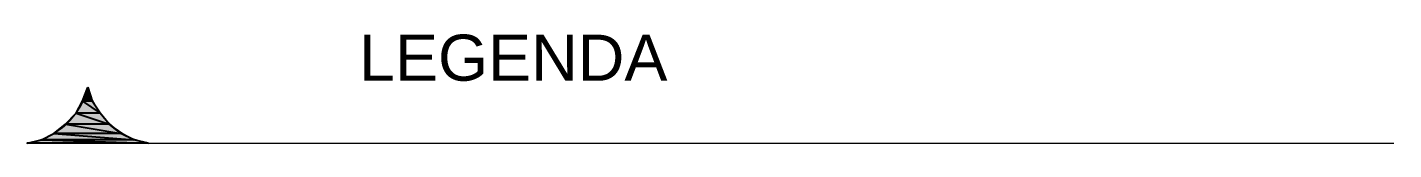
# Model space of a CAD drawing. Header units: millimetres. Extents: x 50 to 186, y -32 to 33.
# Drawn here: x 82.24 to 89.2, y 13.29 to 13.85 of the extents above; entities that cross this region are included whole.
import ezdxf

# ---------------------------------------------------------------- set-up
doc = ezdxf.new("R2010")
doc.units = ezdxf.units.MM
doc.layers.get('0').update_dxf_attribs({"lineweight": 30})
doc.styles.add('Arial0', font='arial.ttf', dxfattribs={"height": 3.14658})

msp = doc.modelspace()

# ---------------------------------------------------------------- hatches: boundary and pattern name
at = {"true_color": 0x000005}
msp.add_hatch(color=5, dxfattribs=at).paths.add_polyline_path([(82.5446, 13.5729), (82.5677, 13.5034), (82.5181, 13.5034)])
h = msp.add_hatch(color=5, dxfattribs=at)
h.paths.add_polyline_path([(82.6074, 13.4406), (82.485, 13.4406), (82.6537, 13.3843)])
h.paths.add_polyline_path([(82.485, 13.4406), (82.6537, 13.3843), (82.4321, 13.3843)])
h = msp.add_hatch(color=5, dxfattribs=at)
h.paths.add_polyline_path([(82.5677, 13.5034), (82.5181, 13.5034), (82.6074, 13.4406)])
h.paths.add_polyline_path([(82.5181, 13.5034), (82.6074, 13.4406), (82.485, 13.4406)])
h = msp.add_hatch(color=5, dxfattribs=at)
h.paths.add_polyline_path([(82.6537, 13.3843), (82.4321, 13.3843), (82.7133, 13.338)])
h.paths.add_polyline_path([(82.4321, 13.3843), (82.7133, 13.338), (82.3726, 13.338)])
h = msp.add_hatch(color=5, dxfattribs=at)
h.paths.add_polyline_path([(82.7794, 13.3049), (82.3097, 13.3049), (82.8522, 13.2884)])
h.paths.add_polyline_path([(82.3097, 13.3049), (82.8522, 13.2884), (82.2369, 13.2884)])
h = msp.add_hatch(color=5, dxfattribs=at)
h.paths.add_polyline_path([(82.7133, 13.338), (82.3726, 13.338), (82.7794, 13.3049)])
h.paths.add_polyline_path([(82.3726, 13.338), (82.7794, 13.3049), (82.3097, 13.3049)])

# ---------------------------------------------------------------- linework, layer by layer
at = {"color": 5, "linetype": 'Continuous', "lineweight": -2, "true_color": 0x000005}
for points in [[(82.5446, 13.5729), (82.5677, 13.5034), (82.5181, 13.5034)], [(82.485, 13.4406), (82.6537, 13.3843), (82.4321, 13.3843)], [(82.5181, 13.5034), (82.6074, 13.4406), (82.485, 13.4406)], [(82.6074, 13.4406), (82.485, 13.4406), (82.6537, 13.3843)], [(82.5677, 13.5034), (82.5181, 13.5034), (82.6074, 13.4406)], [(82.4321, 13.3843), (82.7133, 13.338), (82.3726, 13.338)], [(82.6537, 13.3843), (82.4321, 13.3843), (82.7133, 13.338)], [(82.3097, 13.3049), (82.8522, 13.2884), (82.2369, 13.2884)], [(82.3726, 13.338), (82.7794, 13.3049), (82.3097, 13.3049)], [(82.7794, 13.3049), (82.3097, 13.3049), (82.8522, 13.2884)], [(82.7133, 13.338), (82.3726, 13.338), (82.7794, 13.3049)]]:
    msp.add_lwpolyline(points, close=True, dxfattribs=at)
at = {"color": 5, "linetype": 'Continuous', "lineweight": 9, "true_color": 0x000005}
msp.add_lwpolyline([(82.2369, 13.2884), (89.2002, 13.2884), (89.2002, 13.2884)], dxfattribs=at)
for points in [[(82.2402, 13.2884), (82.3924, 13.3149), (82.5115, 13.4273), (82.5479, 13.5762)], [(82.5446, 13.5762), (82.5843, 13.4273), (82.7034, 13.3149), (82.8555, 13.2884)]]:
    msp.add_open_spline(points, degree=3, dxfattribs=at)

# ---------------------------------------------------------------- texts
at = {"color": 251, "true_color": 0x545454, "style": 'Arial0'}
msp.add_text('LEGENDA', height=0.23546, dxfattribs=at).set_placement((83.9273, 13.6073))

doc.saveas('drawing.dxf')
